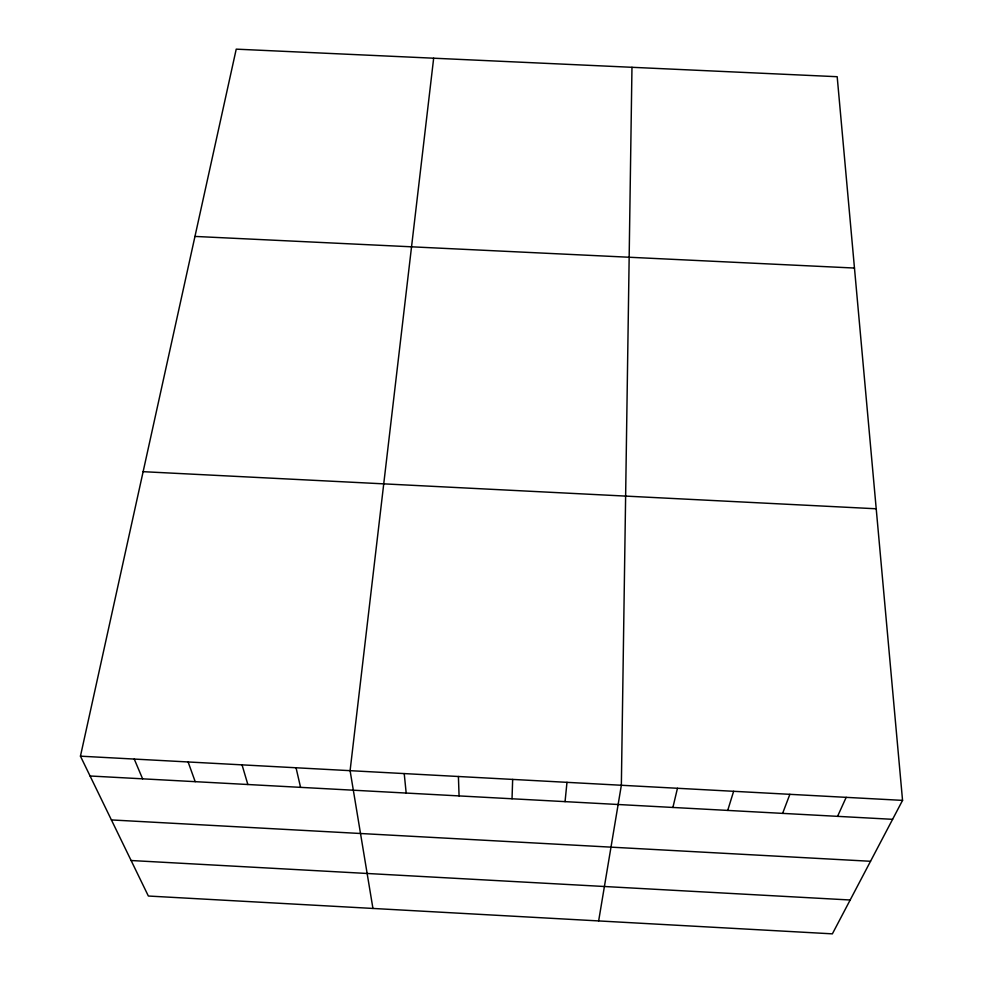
<?xml version="1.0" encoding="UTF-8"?>
<svg xmlns="http://www.w3.org/2000/svg" width="983" height="983" viewBox="0 0 983 983"><rect width="100%" height="100%" fill="white"/><g stroke="black" fill="none" stroke-linecap="round" stroke-linejoin="round"><path stroke-width="1.47" d="M631.971 67.299L621.354 785.257L598.647 920.924M512.032 798.774L512.659 779.421M565.053 801.636L566.982 782.333M433.663 58.206L350.095 770.672L372.938 908.452M80.446 756.173L236.227 49.15L837.184 76.711L902.554 800.383L832.368 933.85L148.359 896.029L80.446 756.173L902.554 800.383M672.9 807.461L677.459 788.28M727.715 810.422L733.625 791.303M782.615 813.383L789.865 794.325M837.565 816.357L846.179 797.348M194.966 236.424L854.473 268.052M143.137 471.68L876.209 508.776M90.067 775.992L892.589 819.318M111.411 819.933L870.52 861.28M131.12 860.518L850.16 899.998M134.253 759.06L142.596 778.819M188.109 761.96L195.199 781.657M242.039 764.86L247.851 784.508M296.043 767.76L300.565 787.358M404.222 773.584L406.176 793.06M458.41 776.496L459.073 795.911"/></g></svg>
